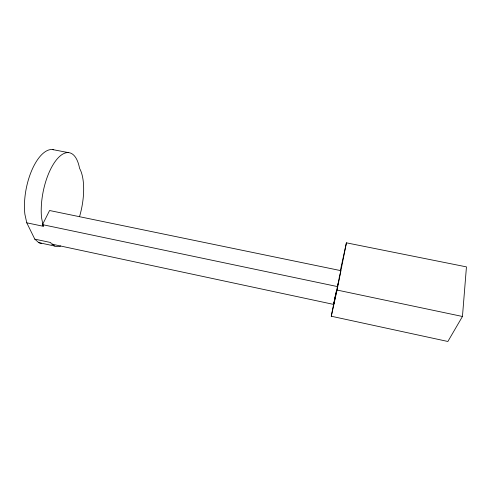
<?xml version="1.0" encoding="UTF-8"?>
<svg xmlns="http://www.w3.org/2000/svg" width="491" height="491" viewBox="0 0 491 491"><rect width="100%" height="100%" fill="white"/><g stroke="black" fill="none" stroke-linecap="round" stroke-linejoin="round"><path stroke-width="0.74" d="M335.838 293.244L331.272 316.229L447.872 341.478L462.454 316.474L466.45 266.883L346.419 242.83L340.257 270.995M333.849 303.69L336.347 291.138M26.766 222.81L34.793 239.135L50.714 242.542L51.408 244.045L333.702 304.432L340.803 270.645L49.573 210.516L42.502 224.645L43.251 226.277L26.766 222.81L24.875 214.199A43.349 19.081 -78.8 0 1 32.259 169.254A43.349 19.081 -78.8 0 1 53.728 149.737M331.272 316.229L337.059 290.052L346.419 242.83M337.587 285.265L337.912 283.804M339.195 277.955L339.52 276.494M52.353 149.522L68.378 152.609M42.502 224.645L337.636 286.621M337.059 290.052L462.454 316.474M34.793 239.135L38.703 242.615L54.397 245.979A42.668 17.424 -78.4 0 0 60.657 246.009M52.23 243.953L54.397 245.979M43.251 226.277L41.545 217.673A43.509 18.112 -78.8 0 1 55.962 160.453A43.509 18.112 -78.8 0 1 79.56 168.339A42.668 17.424 -78.4 0 1 79.567 216.525M41.692 243.321A42.514 18.357 -78.4 0 1 38.703 242.615"/></g></svg>
